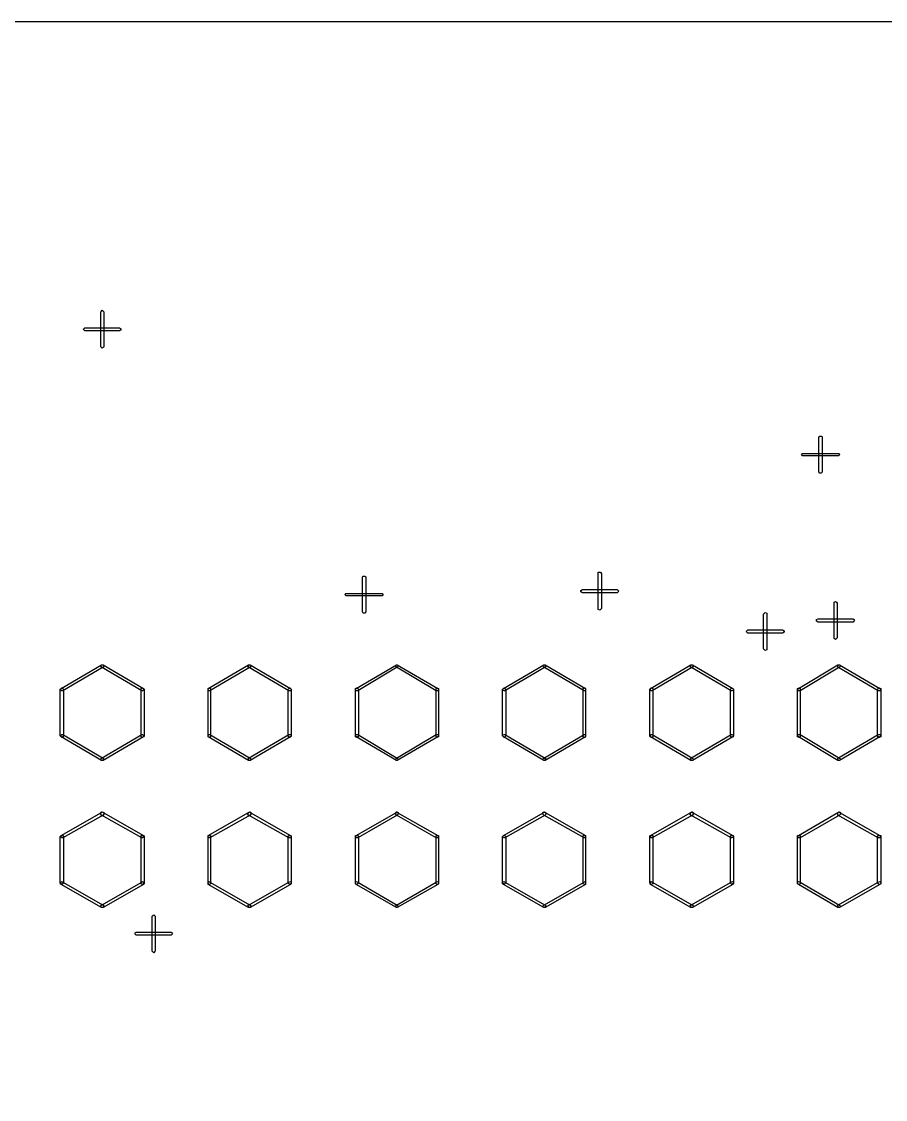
# Model space of a CAD drawing. Header units: millimetres. Extents: x 0 to 1189, y 35 to 806.
# Drawn here: x 538.62 to 565.93, y 583.69 to 617.75 of the extents above; entities that cross this region are included whole.
import ezdxf

# ---------------------------------------------------------------- set-up
doc = ezdxf.new("R2010")
doc.units = ezdxf.units.MM
doc.layers.add('Pen 1', color=7, linetype='Continuous')

msp = doc.modelspace()

# ---------------------------------------------------------------- linework, layer by layer
at = {"layer": 'Pen 1', "color": 7, "lineweight": 30}
for points in [[(577.65, 395.9), (577.65, 432.575), (471.325, 432.575), (471.325, 617.75), (819.7, 617.75), (819.7, 432.575), (756.45, 432.575), (756.45, 395.9), (577.65, 395.9)], [(541.125, 608.575), (541.15, 608.6), (541.175, 608.625), (541.2, 608.6), (541.225, 608.575), (541.225, 607.475), (541.2, 607.45), (541.175, 607.425), (541.15, 607.45), (541.125, 607.475), (541.125, 608.575)], [(541.125, 608.575), (541.15, 608.6), (541.175, 608.625), (541.2, 608.6), (541.225, 608.575), (541.225, 607.475), (541.2, 607.45), (541.175, 607.425), (541.15, 607.45), (541.125, 607.475), (541.125, 608.575)], [(540.625, 607.975), (540.6, 608), (540.575, 608.025), (540.6, 608.05), (540.625, 608.075), (541.725, 608.075), (541.75, 608.05), (541.775, 608.025), (541.75, 608), (541.725, 607.975), (540.625, 607.975)], [(540.625, 607.975), (540.6, 608), (540.575, 608.025), (540.6, 608.05), (540.625, 608.075), (541.725, 608.075), (541.75, 608.05), (541.775, 608.025), (541.75, 608), (541.725, 607.975), (540.625, 607.975)], [(563.825, 604.625), (563.85, 604.65), (563.875, 604.65), (563.9, 604.65), (563.925, 604.625), (563.925, 603.525), (563.9, 603.475), (563.875, 603.475), (563.85, 603.475), (563.825, 603.525), (563.825, 604.625)], [(563.825, 604.625), (563.85, 604.65), (563.875, 604.65), (563.9, 604.65), (563.925, 604.625), (563.925, 603.525), (563.9, 603.475), (563.875, 603.475), (563.85, 603.475), (563.825, 603.525), (563.825, 604.625)], [(563.325, 604.025), (563.3, 604.025), (563.275, 604.075), (563.3, 604.1), (563.325, 604.1), (564.425, 604.1), (564.45, 604.1), (564.475, 604.075), (564.45, 604.025), (564.425, 604.025), (563.325, 604.025)], [(563.325, 604.025), (563.3, 604.025), (563.275, 604.075), (563.3, 604.1), (563.325, 604.1), (564.425, 604.1), (564.45, 604.1), (564.475, 604.075), (564.45, 604.025), (564.425, 604.025), (563.325, 604.025)], [(549.4, 600.2), (549.425, 600.225), (549.45, 600.225), (549.475, 600.225), (549.5, 600.2), (549.5, 599.1), (549.475, 599.05), (549.45, 599.05), (549.425, 599.05), (549.4, 599.1), (549.4, 600.2)], [(549.4, 600.2), (549.425, 600.225), (549.45, 600.225), (549.475, 600.225), (549.5, 600.2), (549.5, 599.1), (549.475, 599.05), (549.45, 599.05), (549.425, 599.05), (549.4, 599.1), (549.4, 600.2)], [(556.85, 600.3), (556.85, 600.35), (556.9, 600.35), (556.925, 600.35), (556.95, 600.3), (556.95, 599.2), (556.925, 599.175), (556.9, 599.15), (556.85, 599.175), (556.85, 599.2), (556.85, 600.3)], [(556.85, 600.3), (556.85, 600.35), (556.9, 600.35), (556.925, 600.35), (556.95, 600.3), (556.95, 599.2), (556.925, 599.175), (556.9, 599.15), (556.85, 599.175), (556.85, 599.2), (556.85, 600.3)], [(548.9, 599.6), (548.875, 599.6), (548.85, 599.65), (548.875, 599.675), (548.9, 599.675), (550, 599.675), (550.025, 599.675), (550.05, 599.65), (550.025, 599.6), (550, 599.6), (548.9, 599.6)], [(548.9, 599.6), (548.875, 599.6), (548.85, 599.65), (548.875, 599.675), (548.9, 599.675), (550, 599.675), (550.025, 599.675), (550.05, 599.65), (550.025, 599.6), (550, 599.6), (548.9, 599.6)], [(556.35, 599.7), (556.3, 599.725), (556.3, 599.75), (556.3, 599.775), (556.35, 599.8), (557.45, 599.8), (557.475, 599.775), (557.5, 599.75), (557.475, 599.725), (557.45, 599.7), (556.35, 599.7)], [(556.35, 599.7), (556.3, 599.725), (556.3, 599.75), (556.3, 599.775), (556.35, 599.8), (557.45, 599.8), (557.475, 599.775), (557.5, 599.75), (557.475, 599.725), (557.45, 599.7), (556.35, 599.7)], [(564.3, 599.375), (564.3, 599.4), (564.35, 599.425), (564.375, 599.4), (564.4, 599.375), (564.4, 598.275), (564.375, 598.25), (564.35, 598.225), (564.3, 598.25), (564.3, 598.275), (564.3, 599.375)], [(564.3, 599.375), (564.3, 599.4), (564.35, 599.425), (564.375, 599.4), (564.4, 599.375), (564.4, 598.275), (564.375, 598.25), (564.35, 598.225), (564.3, 598.25), (564.3, 598.275), (564.3, 599.375)], [(562.075, 599.025), (562.1, 599.05), (562.125, 599.075), (562.175, 599.05), (562.175, 599.025), (562.175, 597.925), (562.175, 597.9), (562.125, 597.875), (562.1, 597.9), (562.075, 597.925), (562.075, 599.025)], [(562.075, 599.025), (562.1, 599.05), (562.125, 599.075), (562.175, 599.05), (562.175, 599.025), (562.175, 597.925), (562.175, 597.9), (562.125, 597.875), (562.1, 597.9), (562.075, 597.925), (562.075, 599.025)], [(563.8, 598.775), (563.75, 598.8), (563.75, 598.825), (563.75, 598.85), (563.8, 598.875), (564.9, 598.875), (564.925, 598.85), (564.95, 598.825), (564.925, 598.8), (564.9, 598.775), (563.8, 598.775)], [(563.8, 598.775), (563.75, 598.8), (563.75, 598.825), (563.75, 598.85), (563.8, 598.875), (564.9, 598.875), (564.925, 598.85), (564.95, 598.825), (564.925, 598.8), (564.9, 598.775), (563.8, 598.775)], [(561.575, 598.425), (561.55, 598.45), (561.525, 598.475), (561.55, 598.5), (561.575, 598.525), (562.675, 598.525), (562.725, 598.5), (562.725, 598.475), (562.725, 598.45), (562.675, 598.425), (561.575, 598.425)], [(561.575, 598.425), (561.55, 598.45), (561.525, 598.475), (561.55, 598.5), (561.575, 598.525), (562.675, 598.525), (562.725, 598.5), (562.725, 598.475), (562.725, 598.45), (562.675, 598.425), (561.575, 598.425)], [(541.15, 597.425), (541.175, 597.425), (541.225, 597.4), (541.225, 597.375), (541.2, 597.35), (539.925, 596.6), (539.9, 596.6), (539.875, 596.625), (539.85, 596.65), (539.875, 596.675), (541.15, 597.425)], [(541.15, 597.425), (541.175, 597.425), (541.225, 597.4), (541.225, 597.375), (541.2, 597.35), (539.925, 596.6), (539.9, 596.6), (539.875, 596.625), (539.85, 596.65), (539.875, 596.675), (541.15, 597.425)], [(542.475, 596.675), (542.5, 596.65), (542.475, 596.625), (542.45, 596.6), (542.425, 596.6), (541.15, 597.35), (541.125, 597.375), (541.125, 597.4), (541.15, 597.425), (541.2, 597.425), (542.475, 596.675)], [(542.475, 596.675), (542.5, 596.65), (542.475, 596.625), (542.45, 596.6), (542.425, 596.6), (541.15, 597.35), (541.125, 597.375), (541.125, 597.4), (541.15, 597.425), (541.2, 597.425), (542.475, 596.675)], [(545.8, 597.425), (545.85, 597.425), (545.875, 597.4), (545.875, 597.375), (545.85, 597.35), (544.575, 596.6), (544.55, 596.6), (544.525, 596.625), (544.525, 596.65), (544.525, 596.675), (545.8, 597.425)], [(545.8, 597.425), (545.85, 597.425), (545.875, 597.4), (545.875, 597.375), (545.85, 597.35), (544.575, 596.6), (544.55, 596.6), (544.525, 596.625), (544.525, 596.65), (544.525, 596.675), (545.8, 597.425)], [(547.125, 596.675), (547.15, 596.65), (547.15, 596.625), (547.125, 596.6), (547.075, 596.6), (545.8, 597.35), (545.775, 597.375), (545.8, 597.4), (545.825, 597.425), (545.85, 597.425), (547.125, 596.675)], [(547.125, 596.675), (547.15, 596.65), (547.15, 596.625), (547.125, 596.6), (547.075, 596.6), (545.8, 597.35), (545.775, 597.375), (545.8, 597.4), (545.825, 597.425), (545.85, 597.425), (547.125, 596.675)], [(550.475, 597.425), (550.5, 597.425), (550.525, 597.4), (550.525, 597.375), (550.5, 597.35), (549.25, 596.6), (549.2, 596.6), (549.175, 596.625), (549.175, 596.65), (549.2, 596.675), (550.475, 597.425)], [(550.475, 597.425), (550.5, 597.425), (550.525, 597.4), (550.525, 597.375), (550.5, 597.35), (549.25, 596.6), (549.2, 596.6), (549.175, 596.625), (549.175, 596.65), (549.2, 596.675), (550.475, 597.425)], [(551.775, 596.675), (551.8, 596.65), (551.8, 596.625), (551.775, 596.6), (551.725, 596.6), (550.475, 597.35), (550.45, 597.375), (550.45, 597.4), (550.475, 597.425), (550.5, 597.425), (551.775, 596.675)], [(551.775, 596.675), (551.8, 596.65), (551.8, 596.625), (551.775, 596.6), (551.725, 596.6), (550.475, 597.35), (550.45, 597.375), (550.45, 597.4), (550.475, 597.425), (550.5, 597.425), (551.775, 596.675)], [(555.125, 597.425), (555.15, 597.425), (555.175, 597.4), (555.2, 597.375), (555.175, 597.35), (553.9, 596.6), (553.875, 596.6), (553.825, 596.625), (553.825, 596.65), (553.85, 596.675), (555.125, 597.425)], [(555.125, 597.425), (555.15, 597.425), (555.175, 597.4), (555.2, 597.375), (555.175, 597.35), (553.9, 596.6), (553.875, 596.6), (553.825, 596.625), (553.825, 596.65), (553.85, 596.675), (555.125, 597.425)], [(556.45, 596.675), (556.45, 596.65), (556.45, 596.625), (556.425, 596.6), (556.4, 596.6), (555.125, 597.35), (555.1, 597.375), (555.1, 597.4), (555.125, 597.425), (555.175, 597.425), (556.45, 596.675)], [(556.45, 596.675), (556.45, 596.65), (556.45, 596.625), (556.425, 596.6), (556.4, 596.6), (555.125, 597.35), (555.1, 597.375), (555.1, 597.4), (555.125, 597.425), (555.175, 597.425), (556.45, 596.675)], [(559.775, 597.425), (559.825, 597.425), (559.85, 597.4), (559.85, 597.375), (559.825, 597.35), (558.55, 596.6), (558.525, 596.6), (558.5, 596.625), (558.5, 596.65), (558.5, 596.675), (559.775, 597.425)], [(559.775, 597.425), (559.825, 597.425), (559.85, 597.4), (559.85, 597.375), (559.825, 597.35), (558.55, 596.6), (558.525, 596.6), (558.5, 596.625), (558.5, 596.65), (558.5, 596.675), (559.775, 597.425)], [(561.1, 596.675), (561.125, 596.65), (561.125, 596.625), (561.075, 596.6), (561.05, 596.6), (559.775, 597.35), (559.75, 597.375), (559.775, 597.4), (559.8, 597.425), (559.825, 597.425), (561.1, 596.675)], [(561.1, 596.675), (561.125, 596.65), (561.125, 596.625), (561.075, 596.6), (561.05, 596.6), (559.775, 597.35), (559.75, 597.375), (559.775, 597.4), (559.8, 597.425), (559.825, 597.425), (561.1, 596.675)], [(564.425, 597.425), (564.475, 597.425), (564.5, 597.4), (564.5, 597.375), (564.475, 597.35), (563.225, 596.6), (563.175, 596.6), (563.15, 596.625), (563.15, 596.65), (563.175, 596.675), (564.425, 597.425)], [(564.425, 597.425), (564.475, 597.425), (564.5, 597.4), (564.5, 597.375), (564.475, 597.35), (563.225, 596.6), (563.175, 596.6), (563.15, 596.625), (563.15, 596.65), (563.175, 596.675), (564.425, 597.425)], [(565.75, 596.675), (565.775, 596.65), (565.775, 596.625), (565.75, 596.6), (565.7, 596.6), (564.425, 597.35), (564.425, 597.375), (564.425, 597.4), (564.45, 597.425), (564.475, 597.425), (565.75, 596.675)], [(565.75, 596.675), (565.775, 596.65), (565.775, 596.625), (565.75, 596.6), (565.7, 596.6), (564.425, 597.35), (564.425, 597.375), (564.425, 597.4), (564.45, 597.425), (564.475, 597.425), (565.75, 596.675)], [(539.85, 596.65), (539.875, 596.675), (539.9, 596.7), (539.925, 596.675), (539.95, 596.65), (539.95, 595.175), (539.925, 595.15), (539.9, 595.125), (539.875, 595.15), (539.85, 595.175), (539.85, 596.65)], [(539.85, 596.65), (539.875, 596.675), (539.9, 596.7), (539.925, 596.675), (539.95, 596.65), (539.95, 595.175), (539.925, 595.15), (539.9, 595.125), (539.875, 595.15), (539.85, 595.175), (539.85, 596.65)], [(542.5, 595.175), (542.475, 595.15), (542.45, 595.125), (542.4, 595.15), (542.4, 595.175), (542.4, 596.65), (542.4, 596.675), (542.45, 596.7), (542.475, 596.675), (542.5, 596.65), (542.5, 595.175)], [(542.5, 595.175), (542.475, 595.15), (542.45, 595.125), (542.4, 595.15), (542.4, 595.175), (542.4, 596.65), (542.4, 596.675), (542.45, 596.7), (542.475, 596.675), (542.5, 596.65), (542.5, 595.175)], [(544.525, 596.65), (544.525, 596.675), (544.55, 596.7), (544.6, 596.675), (544.6, 596.65), (544.6, 595.175), (544.6, 595.15), (544.55, 595.125), (544.525, 595.15), (544.525, 595.175), (544.525, 596.65)], [(544.525, 596.65), (544.525, 596.675), (544.55, 596.7), (544.6, 596.675), (544.6, 596.65), (544.6, 595.175), (544.6, 595.15), (544.55, 595.125), (544.525, 595.15), (544.525, 595.175), (544.525, 596.65)], [(547.15, 595.175), (547.125, 595.15), (547.1, 595.125), (547.075, 595.15), (547.05, 595.175), (547.05, 596.65), (547.075, 596.675), (547.1, 596.7), (547.125, 596.675), (547.15, 596.65), (547.15, 595.175)], [(547.15, 595.175), (547.125, 595.15), (547.1, 595.125), (547.075, 595.15), (547.05, 595.175), (547.05, 596.65), (547.075, 596.675), (547.1, 596.7), (547.125, 596.675), (547.15, 596.65), (547.15, 595.175)], [(549.175, 596.65), (549.175, 596.675), (549.225, 596.7), (549.25, 596.675), (549.275, 596.65), (549.275, 595.175), (549.25, 595.15), (549.225, 595.125), (549.175, 595.15), (549.175, 595.175), (549.175, 596.65)], [(549.175, 596.65), (549.175, 596.675), (549.225, 596.7), (549.25, 596.675), (549.275, 596.65), (549.275, 595.175), (549.25, 595.15), (549.225, 595.125), (549.175, 595.15), (549.175, 595.175), (549.175, 596.65)], [(551.8, 595.175), (551.8, 595.15), (551.75, 595.125), (551.725, 595.15), (551.725, 595.175), (551.725, 596.65), (551.725, 596.675), (551.75, 596.7), (551.8, 596.675), (551.8, 596.65), (551.8, 595.175)], [(551.8, 595.175), (551.8, 595.15), (551.75, 595.125), (551.725, 595.15), (551.725, 595.175), (551.725, 596.65), (551.725, 596.675), (551.75, 596.7), (551.8, 596.675), (551.8, 596.65), (551.8, 595.175)], [(553.825, 596.65), (553.85, 596.675), (553.875, 596.7), (553.9, 596.675), (553.925, 596.65), (553.925, 595.175), (553.9, 595.15), (553.875, 595.125), (553.85, 595.15), (553.825, 595.175), (553.825, 596.65)], [(553.825, 596.65), (553.85, 596.675), (553.875, 596.7), (553.9, 596.675), (553.925, 596.65), (553.925, 595.175), (553.9, 595.15), (553.875, 595.125), (553.85, 595.15), (553.825, 595.175), (553.825, 596.65)], [(556.45, 595.175), (556.45, 595.15), (556.425, 595.125), (556.375, 595.15), (556.375, 595.175), (556.375, 596.65), (556.375, 596.675), (556.425, 596.7), (556.45, 596.675), (556.45, 596.65), (556.45, 595.175)], [(556.45, 595.175), (556.45, 595.15), (556.425, 595.125), (556.375, 595.15), (556.375, 595.175), (556.375, 596.65), (556.375, 596.675), (556.425, 596.7), (556.45, 596.675), (556.45, 596.65), (556.45, 595.175)], [(558.475, 596.65), (558.5, 596.675), (558.525, 596.7), (558.575, 596.675), (558.575, 596.65), (558.575, 595.175), (558.575, 595.15), (558.525, 595.125), (558.5, 595.15), (558.475, 595.175), (558.475, 596.65)], [(558.475, 596.65), (558.5, 596.675), (558.525, 596.7), (558.575, 596.675), (558.575, 596.65), (558.575, 595.175), (558.575, 595.15), (558.525, 595.125), (558.5, 595.15), (558.475, 595.175), (558.475, 596.65)], [(561.125, 595.175), (561.1, 595.15), (561.075, 595.125), (561.05, 595.15), (561.025, 595.175), (561.025, 596.65), (561.05, 596.675), (561.075, 596.7), (561.1, 596.675), (561.125, 596.65), (561.125, 595.175)], [(561.125, 595.175), (561.1, 595.15), (561.075, 595.125), (561.05, 595.15), (561.025, 595.175), (561.025, 596.65), (561.05, 596.675), (561.075, 596.7), (561.1, 596.675), (561.125, 596.65), (561.125, 595.175)], [(563.15, 596.65), (563.15, 596.675), (563.2, 596.7), (563.225, 596.675), (563.225, 596.65), (563.225, 595.175), (563.225, 595.15), (563.2, 595.125), (563.15, 595.15), (563.15, 595.175), (563.15, 596.65)], [(563.15, 596.65), (563.15, 596.675), (563.2, 596.7), (563.225, 596.675), (563.225, 596.65), (563.225, 595.175), (563.225, 595.15), (563.2, 595.125), (563.15, 595.15), (563.15, 595.175), (563.15, 596.65)], [(565.775, 595.175), (565.775, 595.15), (565.725, 595.125), (565.7, 595.15), (565.675, 595.175), (565.675, 596.65), (565.7, 596.675), (565.725, 596.7), (565.775, 596.675), (565.775, 596.65), (565.775, 595.175)], [(565.775, 595.175), (565.775, 595.15), (565.725, 595.125), (565.7, 595.15), (565.675, 595.175), (565.675, 596.65), (565.7, 596.675), (565.725, 596.7), (565.775, 596.675), (565.775, 596.65), (565.775, 595.175)], [(539.875, 595.15), (539.85, 595.175), (539.875, 595.2), (539.9, 595.225), (539.925, 595.225), (541.2, 594.475), (541.225, 594.45), (541.225, 594.425), (541.175, 594.4), (541.15, 594.4), (539.875, 595.15)], [(539.875, 595.15), (539.85, 595.175), (539.875, 595.2), (539.9, 595.225), (539.925, 595.225), (541.2, 594.475), (541.225, 594.45), (541.225, 594.425), (541.175, 594.4), (541.15, 594.4), (539.875, 595.15)], [(541.2, 594.4), (541.15, 594.4), (541.125, 594.425), (541.125, 594.45), (541.15, 594.475), (542.425, 595.225), (542.45, 595.225), (542.475, 595.2), (542.5, 595.175), (542.475, 595.15), (541.2, 594.4)], [(541.2, 594.4), (541.15, 594.4), (541.125, 594.425), (541.125, 594.45), (541.15, 594.475), (542.425, 595.225), (542.45, 595.225), (542.475, 595.2), (542.5, 595.175), (542.475, 595.15), (541.2, 594.4)], [(544.525, 595.15), (544.525, 595.175), (544.525, 595.2), (544.55, 595.225), (544.575, 595.225), (545.85, 594.475), (545.875, 594.45), (545.875, 594.425), (545.85, 594.4), (545.8, 594.4), (544.525, 595.15)], [(544.525, 595.15), (544.525, 595.175), (544.525, 595.2), (544.55, 595.225), (544.575, 595.225), (545.85, 594.475), (545.875, 594.45), (545.875, 594.425), (545.85, 594.4), (545.8, 594.4), (544.525, 595.15)], [(545.85, 594.4), (545.825, 594.4), (545.8, 594.425), (545.775, 594.45), (545.8, 594.475), (547.075, 595.225), (547.125, 595.225), (547.15, 595.2), (547.15, 595.175), (547.125, 595.15), (545.85, 594.4)], [(545.85, 594.4), (545.825, 594.4), (545.8, 594.425), (545.775, 594.45), (545.8, 594.475), (547.075, 595.225), (547.125, 595.225), (547.15, 595.2), (547.15, 595.175), (547.125, 595.15), (545.85, 594.4)], [(549.2, 595.15), (549.175, 595.175), (549.175, 595.2), (549.2, 595.225), (549.25, 595.225), (550.5, 594.475), (550.525, 594.45), (550.525, 594.425), (550.5, 594.4), (550.475, 594.4), (549.2, 595.15)], [(549.2, 595.15), (549.175, 595.175), (549.175, 595.2), (549.2, 595.225), (549.25, 595.225), (550.5, 594.475), (550.525, 594.45), (550.525, 594.425), (550.5, 594.4), (550.475, 594.4), (549.2, 595.15)], [(550.5, 594.4), (550.475, 594.4), (550.45, 594.425), (550.45, 594.45), (550.475, 594.475), (551.725, 595.225), (551.775, 595.225), (551.8, 595.2), (551.8, 595.175), (551.775, 595.15), (550.5, 594.4)], [(550.5, 594.4), (550.475, 594.4), (550.45, 594.425), (550.45, 594.45), (550.475, 594.475), (551.725, 595.225), (551.775, 595.225), (551.8, 595.2), (551.8, 595.175), (551.775, 595.15), (550.5, 594.4)], [(553.85, 595.15), (553.825, 595.175), (553.825, 595.2), (553.875, 595.225), (553.9, 595.225), (555.175, 594.475), (555.2, 594.45), (555.175, 594.425), (555.15, 594.4), (555.125, 594.4), (553.85, 595.15)], [(553.85, 595.15), (553.825, 595.175), (553.825, 595.2), (553.875, 595.225), (553.9, 595.225), (555.175, 594.475), (555.2, 594.45), (555.175, 594.425), (555.15, 594.4), (555.125, 594.4), (553.85, 595.15)], [(555.175, 594.4), (555.125, 594.4), (555.1, 594.425), (555.1, 594.45), (555.125, 594.475), (556.4, 595.225), (556.425, 595.225), (556.45, 595.2), (556.45, 595.175), (556.45, 595.15), (555.175, 594.4)], [(555.175, 594.4), (555.125, 594.4), (555.1, 594.425), (555.1, 594.45), (555.125, 594.475), (556.4, 595.225), (556.425, 595.225), (556.45, 595.2), (556.45, 595.175), (556.45, 595.15), (555.175, 594.4)], [(558.5, 595.15), (558.5, 595.175), (558.5, 595.2), (558.525, 595.225), (558.55, 595.225), (559.825, 594.475), (559.85, 594.45), (559.85, 594.425), (559.825, 594.4), (559.775, 594.4), (558.5, 595.15)], [(558.5, 595.15), (558.5, 595.175), (558.5, 595.2), (558.525, 595.225), (558.55, 595.225), (559.825, 594.475), (559.85, 594.45), (559.85, 594.425), (559.825, 594.4), (559.775, 594.4), (558.5, 595.15)], [(559.825, 594.4), (559.8, 594.4), (559.775, 594.425), (559.75, 594.45), (559.775, 594.475), (561.05, 595.225), (561.075, 595.225), (561.125, 595.2), (561.125, 595.175), (561.1, 595.15), (559.825, 594.4)], [(559.825, 594.4), (559.8, 594.4), (559.775, 594.425), (559.75, 594.45), (559.775, 594.475), (561.05, 595.225), (561.075, 595.225), (561.125, 595.2), (561.125, 595.175), (561.1, 595.15), (559.825, 594.4)], [(563.175, 595.15), (563.15, 595.175), (563.15, 595.2), (563.175, 595.225), (563.225, 595.225), (564.475, 594.475), (564.5, 594.45), (564.5, 594.425), (564.475, 594.4), (564.425, 594.4), (563.175, 595.15)], [(563.175, 595.15), (563.15, 595.175), (563.15, 595.2), (563.175, 595.225), (563.225, 595.225), (564.475, 594.475), (564.5, 594.45), (564.5, 594.425), (564.475, 594.4), (564.425, 594.4), (563.175, 595.15)], [(564.475, 594.4), (564.45, 594.4), (564.425, 594.425), (564.425, 594.45), (564.425, 594.475), (565.7, 595.225), (565.75, 595.225), (565.775, 595.2), (565.775, 595.175), (565.75, 595.15), (564.475, 594.4)], [(564.475, 594.4), (564.45, 594.4), (564.425, 594.425), (564.425, 594.45), (564.425, 594.475), (565.7, 595.225), (565.75, 595.225), (565.775, 595.2), (565.775, 595.175), (565.75, 595.15), (564.475, 594.4)], [(541.15, 592.75), (541.175, 592.775), (541.225, 592.75), (541.225, 592.7), (541.2, 592.675), (539.925, 591.95), (539.9, 591.95), (539.875, 591.975), (539.85, 592), (539.875, 592.025), (541.15, 592.75)], [(541.15, 592.75), (541.175, 592.775), (541.225, 592.75), (541.225, 592.7), (541.2, 592.675), (539.925, 591.95), (539.9, 591.95), (539.875, 591.975), (539.85, 592), (539.875, 592.025), (541.15, 592.75)], [(542.475, 592.025), (542.5, 592), (542.475, 591.975), (542.45, 591.95), (542.425, 591.95), (541.15, 592.675), (541.125, 592.7), (541.125, 592.75), (541.15, 592.775), (541.2, 592.75), (542.475, 592.025)], [(542.475, 592.025), (542.5, 592), (542.475, 591.975), (542.45, 591.95), (542.425, 591.95), (541.15, 592.675), (541.125, 592.7), (541.125, 592.75), (541.15, 592.775), (541.2, 592.75), (542.475, 592.025)], [(545.8, 592.75), (545.85, 592.775), (545.875, 592.75), (545.875, 592.7), (545.85, 592.675), (544.575, 591.95), (544.55, 591.95), (544.525, 591.975), (544.525, 592), (544.525, 592.025), (545.8, 592.75)], [(545.8, 592.75), (545.85, 592.775), (545.875, 592.75), (545.875, 592.7), (545.85, 592.675), (544.575, 591.95), (544.55, 591.95), (544.525, 591.975), (544.525, 592), (544.525, 592.025), (545.8, 592.75)], [(547.125, 592.025), (547.15, 592), (547.15, 591.975), (547.125, 591.95), (547.075, 591.95), (545.8, 592.675), (545.775, 592.7), (545.8, 592.75), (545.825, 592.775), (545.85, 592.75), (547.125, 592.025)], [(547.125, 592.025), (547.15, 592), (547.15, 591.975), (547.125, 591.95), (547.075, 591.95), (545.8, 592.675), (545.775, 592.7), (545.8, 592.75), (545.825, 592.775), (545.85, 592.75), (547.125, 592.025)], [(550.475, 592.75), (550.5, 592.775), (550.525, 592.75), (550.525, 592.7), (550.5, 592.675), (549.25, 591.95), (549.2, 591.95), (549.175, 591.975), (549.175, 592), (549.2, 592.025), (550.475, 592.75)], [(550.475, 592.75), (550.5, 592.775), (550.525, 592.75), (550.525, 592.7), (550.5, 592.675), (549.25, 591.95), (549.2, 591.95), (549.175, 591.975), (549.175, 592), (549.2, 592.025), (550.475, 592.75)], [(551.775, 592.025), (551.8, 592), (551.8, 591.975), (551.775, 591.95), (551.725, 591.95), (550.475, 592.675), (550.45, 592.7), (550.45, 592.75), (550.475, 592.775), (550.5, 592.75), (551.775, 592.025)], [(551.775, 592.025), (551.8, 592), (551.8, 591.975), (551.775, 591.95), (551.725, 591.95), (550.475, 592.675), (550.45, 592.7), (550.45, 592.75), (550.475, 592.775), (550.5, 592.75), (551.775, 592.025)], [(555.125, 592.75), (555.15, 592.775), (555.175, 592.75), (555.2, 592.7), (555.175, 592.675), (553.9, 591.95), (553.875, 591.95), (553.825, 591.975), (553.825, 592), (553.85, 592.025), (555.125, 592.75)], [(555.125, 592.75), (555.15, 592.775), (555.175, 592.75), (555.2, 592.7), (555.175, 592.675), (553.9, 591.95), (553.875, 591.95), (553.825, 591.975), (553.825, 592), (553.85, 592.025), (555.125, 592.75)], [(556.45, 592.025), (556.45, 592), (556.45, 591.975), (556.425, 591.95), (556.4, 591.95), (555.125, 592.675), (555.1, 592.7), (555.1, 592.75), (555.125, 592.775), (555.175, 592.75), (556.45, 592.025)], [(556.45, 592.025), (556.45, 592), (556.45, 591.975), (556.425, 591.95), (556.4, 591.95), (555.125, 592.675), (555.1, 592.7), (555.1, 592.75), (555.125, 592.775), (555.175, 592.75), (556.45, 592.025)], [(559.775, 592.75), (559.825, 592.775), (559.85, 592.75), (559.85, 592.7), (559.825, 592.675), (558.55, 591.95), (558.525, 591.95), (558.5, 591.975), (558.5, 592), (558.5, 592.025), (559.775, 592.75)], [(559.775, 592.75), (559.825, 592.775), (559.85, 592.75), (559.85, 592.7), (559.825, 592.675), (558.55, 591.95), (558.525, 591.95), (558.5, 591.975), (558.5, 592), (558.5, 592.025), (559.775, 592.75)], [(561.1, 592.025), (561.125, 592), (561.125, 591.975), (561.075, 591.95), (561.05, 591.95), (559.775, 592.675), (559.75, 592.7), (559.775, 592.75), (559.8, 592.775), (559.825, 592.75), (561.1, 592.025)], [(561.1, 592.025), (561.125, 592), (561.125, 591.975), (561.075, 591.95), (561.05, 591.95), (559.775, 592.675), (559.75, 592.7), (559.775, 592.75), (559.8, 592.775), (559.825, 592.75), (561.1, 592.025)], [(564.425, 592.75), (564.475, 592.775), (564.5, 592.75), (564.5, 592.7), (564.475, 592.675), (563.225, 591.95), (563.175, 591.95), (563.15, 591.975), (563.15, 592), (563.175, 592.025), (564.425, 592.75)], [(564.425, 592.75), (564.475, 592.775), (564.5, 592.75), (564.5, 592.7), (564.475, 592.675), (563.225, 591.95), (563.175, 591.95), (563.15, 591.975), (563.15, 592), (563.175, 592.025), (564.425, 592.75)], [(565.75, 592.025), (565.775, 592), (565.775, 591.975), (565.75, 591.95), (565.7, 591.95), (564.425, 592.675), (564.425, 592.7), (564.425, 592.75), (564.45, 592.775), (564.475, 592.75), (565.75, 592.025)], [(565.75, 592.025), (565.775, 592), (565.775, 591.975), (565.75, 591.95), (565.7, 591.95), (564.425, 592.675), (564.425, 592.7), (564.425, 592.75), (564.45, 592.775), (564.475, 592.75), (565.75, 592.025)], [(539.85, 592), (539.875, 592.025), (539.9, 592.025), (539.925, 592.025), (539.95, 592), (539.95, 590.525), (539.925, 590.5), (539.9, 590.475), (539.875, 590.5), (539.85, 590.525), (539.85, 592)], [(539.85, 592), (539.875, 592.025), (539.9, 592.025), (539.925, 592.025), (539.95, 592), (539.95, 590.525), (539.925, 590.5), (539.9, 590.475), (539.875, 590.5), (539.85, 590.525), (539.85, 592)], [(542.5, 590.525), (542.475, 590.5), (542.45, 590.475), (542.4, 590.5), (542.4, 590.525), (542.4, 592), (542.4, 592.025), (542.45, 592.025), (542.475, 592.025), (542.5, 592), (542.5, 590.525)], [(542.5, 590.525), (542.475, 590.5), (542.45, 590.475), (542.4, 590.5), (542.4, 590.525), (542.4, 592), (542.4, 592.025), (542.45, 592.025), (542.475, 592.025), (542.5, 592), (542.5, 590.525)], [(544.525, 592), (544.525, 592.025), (544.55, 592.025), (544.6, 592.025), (544.6, 592), (544.6, 590.525), (544.6, 590.5), (544.55, 590.475), (544.525, 590.5), (544.525, 590.525), (544.525, 592)], [(544.525, 592), (544.525, 592.025), (544.55, 592.025), (544.6, 592.025), (544.6, 592), (544.6, 590.525), (544.6, 590.5), (544.55, 590.475), (544.525, 590.5), (544.525, 590.525), (544.525, 592)], [(547.15, 590.525), (547.125, 590.5), (547.1, 590.475), (547.075, 590.5), (547.05, 590.525), (547.05, 592), (547.075, 592.025), (547.1, 592.025), (547.125, 592.025), (547.15, 592), (547.15, 590.525)], [(547.15, 590.525), (547.125, 590.5), (547.1, 590.475), (547.075, 590.5), (547.05, 590.525), (547.05, 592), (547.075, 592.025), (547.1, 592.025), (547.125, 592.025), (547.15, 592), (547.15, 590.525)], [(549.175, 592), (549.175, 592.025), (549.225, 592.025), (549.25, 592.025), (549.275, 592), (549.275, 590.525), (549.25, 590.5), (549.225, 590.475), (549.175, 590.5), (549.175, 590.525), (549.175, 592)], [(549.175, 592), (549.175, 592.025), (549.225, 592.025), (549.25, 592.025), (549.275, 592), (549.275, 590.525), (549.25, 590.5), (549.225, 590.475), (549.175, 590.5), (549.175, 590.525), (549.175, 592)], [(551.8, 590.525), (551.8, 590.5), (551.75, 590.475), (551.725, 590.5), (551.725, 590.525), (551.725, 592), (551.725, 592.025), (551.75, 592.025), (551.8, 592.025), (551.8, 592), (551.8, 590.525)], [(551.8, 590.525), (551.8, 590.5), (551.75, 590.475), (551.725, 590.5), (551.725, 590.525), (551.725, 592), (551.725, 592.025), (551.75, 592.025), (551.8, 592.025), (551.8, 592), (551.8, 590.525)], [(553.825, 592), (553.85, 592.025), (553.875, 592.025), (553.9, 592.025), (553.925, 592), (553.925, 590.525), (553.9, 590.5), (553.875, 590.475), (553.85, 590.5), (553.825, 590.525), (553.825, 592)], [(553.825, 592), (553.85, 592.025), (553.875, 592.025), (553.9, 592.025), (553.925, 592), (553.925, 590.525), (553.9, 590.5), (553.875, 590.475), (553.85, 590.5), (553.825, 590.525), (553.825, 592)], [(556.45, 590.525), (556.45, 590.5), (556.425, 590.475), (556.375, 590.5), (556.375, 590.525), (556.375, 592), (556.375, 592.025), (556.425, 592.025), (556.45, 592.025), (556.45, 592), (556.45, 590.525)], [(556.45, 590.525), (556.45, 590.5), (556.425, 590.475), (556.375, 590.5), (556.375, 590.525), (556.375, 592), (556.375, 592.025), (556.425, 592.025), (556.45, 592.025), (556.45, 592), (556.45, 590.525)], [(558.475, 592), (558.5, 592.025), (558.525, 592.025), (558.575, 592.025), (558.575, 592), (558.575, 590.525), (558.575, 590.5), (558.525, 590.475), (558.5, 590.5), (558.475, 590.525), (558.475, 592)], [(558.475, 592), (558.5, 592.025), (558.525, 592.025), (558.575, 592.025), (558.575, 592), (558.575, 590.525), (558.575, 590.5), (558.525, 590.475), (558.5, 590.5), (558.475, 590.525), (558.475, 592)], [(561.125, 590.525), (561.1, 590.5), (561.075, 590.475), (561.05, 590.5), (561.025, 590.525), (561.025, 592), (561.05, 592.025), (561.075, 592.025), (561.1, 592.025), (561.125, 592), (561.125, 590.525)], [(561.125, 590.525), (561.1, 590.5), (561.075, 590.475), (561.05, 590.5), (561.025, 590.525), (561.025, 592), (561.05, 592.025), (561.075, 592.025), (561.1, 592.025), (561.125, 592), (561.125, 590.525)], [(563.15, 592), (563.15, 592.025), (563.2, 592.025), (563.225, 592.025), (563.225, 592), (563.225, 590.525), (563.225, 590.5), (563.2, 590.475), (563.15, 590.5), (563.15, 590.525), (563.15, 592)], [(563.15, 592), (563.15, 592.025), (563.2, 592.025), (563.225, 592.025), (563.225, 592), (563.225, 590.525), (563.225, 590.5), (563.2, 590.475), (563.15, 590.5), (563.15, 590.525), (563.15, 592)], [(565.775, 590.525), (565.775, 590.5), (565.725, 590.475), (565.7, 590.5), (565.675, 590.525), (565.675, 592), (565.7, 592.025), (565.725, 592.025), (565.775, 592.025), (565.775, 592), (565.775, 590.525)], [(565.775, 590.525), (565.775, 590.5), (565.725, 590.475), (565.7, 590.5), (565.675, 590.525), (565.675, 592), (565.7, 592.025), (565.725, 592.025), (565.775, 592.025), (565.775, 592), (565.775, 590.525)], [(539.875, 590.475), (539.85, 590.5), (539.875, 590.55), (539.9, 590.575), (539.925, 590.55), (541.2, 589.825), (541.225, 589.8), (541.225, 589.775), (541.175, 589.75), (541.15, 589.75), (539.875, 590.475)], [(539.875, 590.475), (539.85, 590.5), (539.875, 590.55), (539.9, 590.575), (539.925, 590.55), (541.2, 589.825), (541.225, 589.8), (541.225, 589.775), (541.175, 589.75), (541.15, 589.75), (539.875, 590.475)], [(541.2, 589.75), (541.15, 589.75), (541.125, 589.775), (541.125, 589.8), (541.15, 589.825), (542.425, 590.55), (542.45, 590.575), (542.475, 590.55), (542.5, 590.5), (542.475, 590.475), (541.2, 589.75)], [(541.2, 589.75), (541.15, 589.75), (541.125, 589.775), (541.125, 589.8), (541.15, 589.825), (542.425, 590.55), (542.45, 590.575), (542.475, 590.55), (542.5, 590.5), (542.475, 590.475), (541.2, 589.75)], [(544.525, 590.475), (544.525, 590.5), (544.525, 590.55), (544.55, 590.575), (544.575, 590.55), (545.85, 589.825), (545.875, 589.8), (545.875, 589.775), (545.85, 589.75), (545.8, 589.75), (544.525, 590.475)], [(544.525, 590.475), (544.525, 590.5), (544.525, 590.55), (544.55, 590.575), (544.575, 590.55), (545.85, 589.825), (545.875, 589.8), (545.875, 589.775), (545.85, 589.75), (545.8, 589.75), (544.525, 590.475)], [(545.85, 589.75), (545.825, 589.75), (545.8, 589.775), (545.775, 589.8), (545.8, 589.825), (547.075, 590.55), (547.125, 590.575), (547.15, 590.55), (547.15, 590.5), (547.125, 590.475), (545.85, 589.75)], [(545.85, 589.75), (545.825, 589.75), (545.8, 589.775), (545.775, 589.8), (545.8, 589.825), (547.075, 590.55), (547.125, 590.575), (547.15, 590.55), (547.15, 590.5), (547.125, 590.475), (545.85, 589.75)], [(549.2, 590.475), (549.175, 590.5), (549.175, 590.55), (549.2, 590.575), (549.25, 590.55), (550.5, 589.825), (550.525, 589.8), (550.525, 589.775), (550.5, 589.75), (550.475, 589.75), (549.2, 590.475)], [(549.2, 590.475), (549.175, 590.5), (549.175, 590.55), (549.2, 590.575), (549.25, 590.55), (550.5, 589.825), (550.525, 589.8), (550.525, 589.775), (550.5, 589.75), (550.475, 589.75), (549.2, 590.475)], [(550.5, 589.75), (550.475, 589.75), (550.45, 589.775), (550.45, 589.8), (550.475, 589.825), (551.725, 590.55), (551.775, 590.575), (551.8, 590.55), (551.8, 590.5), (551.775, 590.475), (550.5, 589.75)], [(550.5, 589.75), (550.475, 589.75), (550.45, 589.775), (550.45, 589.8), (550.475, 589.825), (551.725, 590.55), (551.775, 590.575), (551.8, 590.55), (551.8, 590.5), (551.775, 590.475), (550.5, 589.75)], [(553.85, 590.475), (553.825, 590.5), (553.825, 590.55), (553.875, 590.575), (553.9, 590.55), (555.175, 589.825), (555.2, 589.8), (555.175, 589.775), (555.15, 589.75), (555.125, 589.75), (553.85, 590.475)], [(553.85, 590.475), (553.825, 590.5), (553.825, 590.55), (553.875, 590.575), (553.9, 590.55), (555.175, 589.825), (555.2, 589.8), (555.175, 589.775), (555.15, 589.75), (555.125, 589.75), (553.85, 590.475)], [(555.175, 589.75), (555.125, 589.75), (555.1, 589.775), (555.1, 589.8), (555.125, 589.825), (556.4, 590.55), (556.425, 590.575), (556.45, 590.55), (556.45, 590.5), (556.45, 590.475), (555.175, 589.75)], [(555.175, 589.75), (555.125, 589.75), (555.1, 589.775), (555.1, 589.8), (555.125, 589.825), (556.4, 590.55), (556.425, 590.575), (556.45, 590.55), (556.45, 590.5), (556.45, 590.475), (555.175, 589.75)], [(558.5, 590.475), (558.5, 590.5), (558.5, 590.55), (558.525, 590.575), (558.55, 590.55), (559.825, 589.825), (559.85, 589.8), (559.85, 589.775), (559.825, 589.75), (559.775, 589.75), (558.5, 590.475)], [(558.5, 590.475), (558.5, 590.5), (558.5, 590.55), (558.525, 590.575), (558.55, 590.55), (559.825, 589.825), (559.85, 589.8), (559.85, 589.775), (559.825, 589.75), (559.775, 589.75), (558.5, 590.475)], [(559.825, 589.75), (559.8, 589.75), (559.775, 589.775), (559.75, 589.8), (559.775, 589.825), (561.05, 590.55), (561.075, 590.575), (561.125, 590.55), (561.125, 590.5), (561.1, 590.475), (559.825, 589.75)], [(559.825, 589.75), (559.8, 589.75), (559.775, 589.775), (559.75, 589.8), (559.775, 589.825), (561.05, 590.55), (561.075, 590.575), (561.125, 590.55), (561.125, 590.5), (561.1, 590.475), (559.825, 589.75)], [(563.175, 590.475), (563.15, 590.5), (563.15, 590.55), (563.175, 590.575), (563.225, 590.55), (564.475, 589.825), (564.5, 589.8), (564.5, 589.775), (564.475, 589.75), (564.425, 589.75), (563.175, 590.475)], [(563.175, 590.475), (563.15, 590.5), (563.15, 590.55), (563.175, 590.575), (563.225, 590.55), (564.475, 589.825), (564.5, 589.8), (564.5, 589.775), (564.475, 589.75), (564.425, 589.75), (563.175, 590.475)], [(564.475, 589.75), (564.45, 589.75), (564.425, 589.775), (564.425, 589.8), (564.425, 589.825), (565.7, 590.55), (565.75, 590.575), (565.775, 590.55), (565.775, 590.5), (565.75, 590.475), (564.475, 589.75)], [(564.475, 589.75), (564.45, 589.75), (564.425, 589.775), (564.425, 589.8), (564.425, 589.825), (565.7, 590.55), (565.75, 590.575), (565.775, 590.55), (565.775, 590.5), (565.75, 590.475), (564.475, 589.75)], [(542.75, 589.475), (542.775, 589.5), (542.8, 589.525), (542.825, 589.5), (542.85, 589.475), (542.85, 588.375), (542.825, 588.35), (542.8, 588.325), (542.775, 588.35), (542.75, 588.375), (542.75, 589.475)], [(542.75, 589.475), (542.775, 589.5), (542.8, 589.525), (542.825, 589.5), (542.85, 589.475), (542.85, 588.375), (542.825, 588.35), (542.8, 588.325), (542.775, 588.35), (542.75, 588.375), (542.75, 589.475)], [(542.25, 588.875), (542.225, 588.9), (542.2, 588.925), (542.225, 588.95), (542.25, 588.975), (543.35, 588.975), (543.375, 588.95), (543.4, 588.925), (543.375, 588.9), (543.35, 588.875), (542.25, 588.875)], [(542.25, 588.875), (542.225, 588.9), (542.2, 588.925), (542.225, 588.95), (542.25, 588.975), (543.35, 588.975), (543.375, 588.95), (543.4, 588.925), (543.375, 588.9), (543.35, 588.875), (542.25, 588.875)]]:
    msp.add_lwpolyline(points, dxfattribs=at)

doc.saveas('drawing.dxf')
